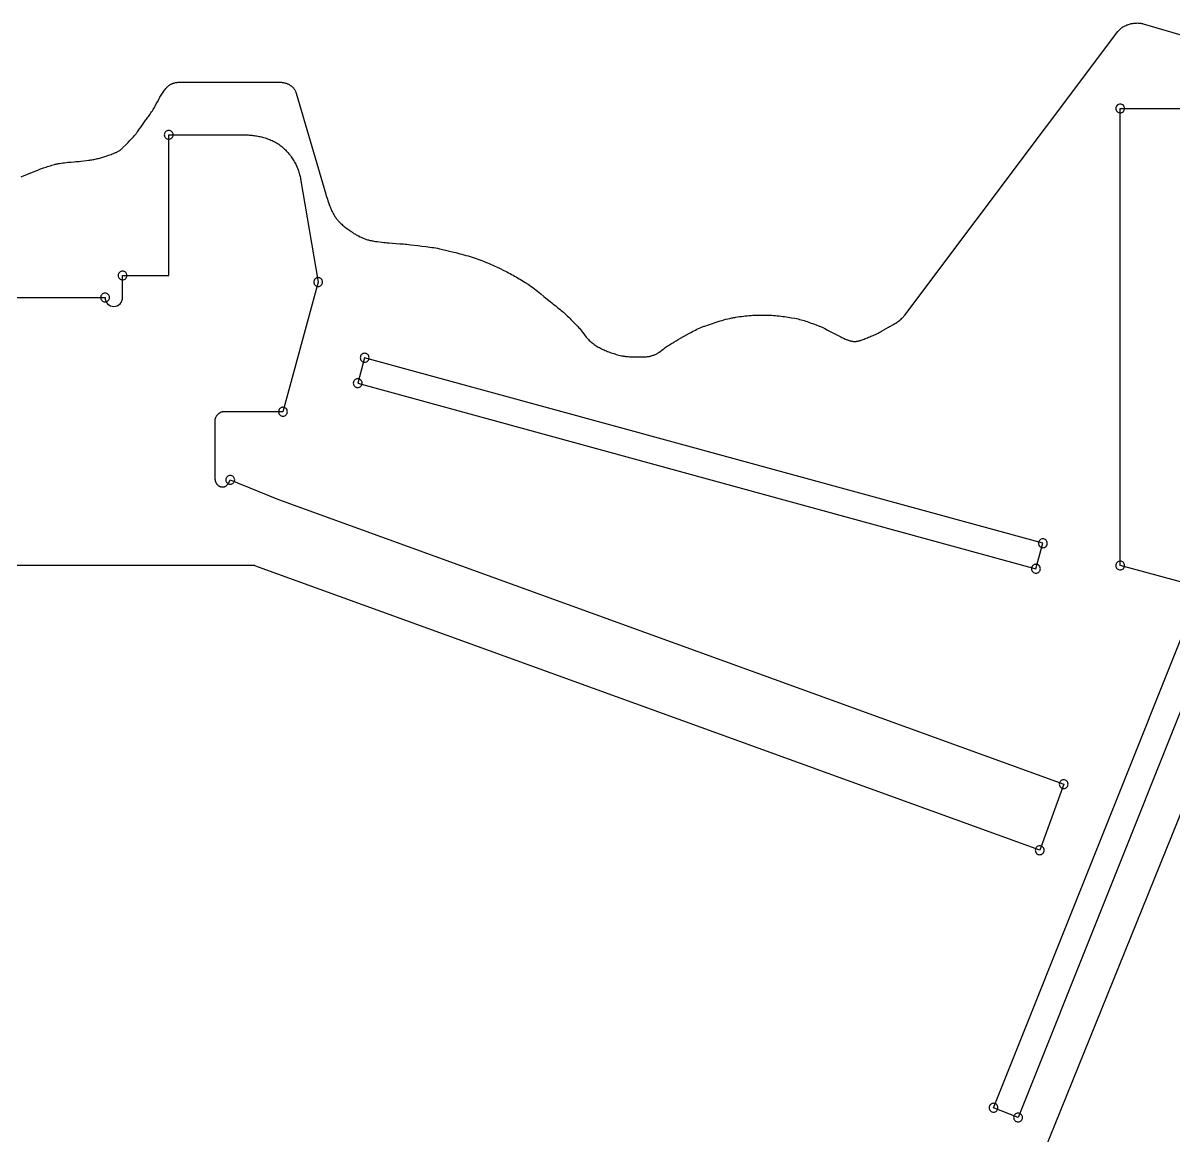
# Model space of a CAD drawing. Extents: x 0 to 152, y -19 to 71.
# Drawn here: x 31.92 to 64.63, y 2.09 to 33.74 of the extents above; entities that cross this region are included whole.
import ezdxf

# ---------------------------------------------------------------- set-up
doc = ezdxf.new("R2010")
doc.units = 0
doc.layers.get('0').update_dxf_attribs({"linetype": 'CONTINUOUS'})

msp = doc.modelspace()

# ---------------------------------------------------------------- linework, layer by layer
for points in [[(31.87, 29.369), (31.95, 29.403), (32.029, 29.436), (32.188, 29.5), (32.264, 29.531), (32.342, 29.561), (32.419, 29.591), (32.498, 29.619), (32.537, 29.633), (32.576, 29.646), (32.616, 29.659), (32.655, 29.672), (32.695, 29.684), (32.734, 29.696), (32.773, 29.708), (32.812, 29.719), (32.836, 29.725), (32.859, 29.731), (32.882, 29.736), (32.906, 29.741), (32.929, 29.746), (32.953, 29.75), (32.999, 29.758), (33.047, 29.764), (33.094, 29.77), (33.141, 29.775), (33.188, 29.78), (33.282, 29.788), (33.376, 29.795), (33.423, 29.799), (33.47, 29.803), (33.516, 29.807), (33.562, 29.812), (33.721, 29.831), (33.784, 29.839), (33.815, 29.844), (33.847, 29.848), (33.879, 29.854), (33.911, 29.859), (33.942, 29.865), (33.974, 29.871), (34.006, 29.878), (34.037, 29.885), (34.068, 29.892), (34.099, 29.9), (34.129, 29.909), (34.16, 29.918), (34.189, 29.927), (34.219, 29.938), (34.249, 29.948), (34.281, 29.959), (34.349, 29.981), (34.385, 29.993), (34.421, 30.005), (34.457, 30.018), (34.493, 30.032), (34.529, 30.047), (34.547, 30.055), (34.564, 30.063), (34.582, 30.071), (34.599, 30.08), (34.616, 30.089), (34.632, 30.099), (34.648, 30.108), (34.664, 30.118), (34.68, 30.129), (34.695, 30.14), (34.709, 30.151), (34.724, 30.163), (34.737, 30.175), (34.75, 30.188), (34.853, 30.291), (34.905, 30.344), (34.956, 30.398), (34.982, 30.425), (35.008, 30.453), (35.033, 30.481), (35.059, 30.509), (35.083, 30.537), (35.108, 30.566), (35.132, 30.595), (35.156, 30.625), (35.176, 30.651), (35.196, 30.677), (35.216, 30.704), (35.235, 30.732), (35.274, 30.788), (35.312, 30.844), (35.351, 30.901), (35.39, 30.957), (35.409, 30.984), (35.429, 31.011), (35.449, 31.037), (35.469, 31.062), (35.492, 31.092), (35.514, 31.122), (35.536, 31.153), (35.557, 31.184), (35.577, 31.215), (35.597, 31.247), (35.616, 31.279), (35.635, 31.311), (35.654, 31.343), (35.672, 31.376), (35.707, 31.44), (35.742, 31.505), (35.777, 31.568), (35.794, 31.599), (35.811, 31.63), (35.829, 31.66), (35.846, 31.69), (35.864, 31.719), (35.883, 31.748), (35.901, 31.775), (35.92, 31.802), (35.94, 31.829), (35.959, 31.854), (35.98, 31.878), (36.001, 31.902), (36.012, 31.913), (36.023, 31.924), (36.034, 31.935), (36.046, 31.945), (36.057, 31.955), (36.069, 31.965), (36.081, 31.974), (36.093, 31.984), (36.105, 31.992), (36.118, 32), (36.132, 32.007), (36.146, 32.014), (36.16, 32.02), (36.175, 32.026), (36.19, 32.031), (36.206, 32.036), (36.221, 32.04), (36.238, 32.044), (36.254, 32.047), (36.271, 32.05), (36.288, 32.052), (36.306, 32.055), (36.323, 32.057), (36.341, 32.058), (36.377, 32.061), (36.413, 32.062), (36.449, 32.063), (36.486, 32.063), (36.557, 32.063), (36.625, 32.062), (39.188, 32.062), (39.204, 32.062), (39.221, 32.062), (39.238, 32.06), (39.255, 32.059), (39.273, 32.056), (39.291, 32.054), (39.31, 32.051), (39.328, 32.047), (39.346, 32.043), (39.364, 32.038), (39.382, 32.033), (39.4, 32.027), (39.418, 32.021), (39.435, 32.015), (39.452, 32.008), (39.468, 32), (39.488, 31.989), (39.508, 31.978), (39.526, 31.966), (39.544, 31.953), (39.561, 31.939), (39.578, 31.925), (39.593, 31.91), (39.607, 31.895), (39.621, 31.878), (39.633, 31.862), (39.645, 31.844), (39.656, 31.826), (39.665, 31.808), (39.674, 31.789), (39.681, 31.77), (39.688, 31.75), (40.531, 28.875), (40.545, 28.828), (40.56, 28.78), (40.575, 28.732), (40.59, 28.683), (40.607, 28.634), (40.624, 28.585), (40.643, 28.536), (40.652, 28.511), (40.662, 28.487), (40.673, 28.463), (40.683, 28.439), (40.694, 28.415), (40.705, 28.391), (40.717, 28.367), (40.729, 28.344), (40.742, 28.321), (40.755, 28.298), (40.768, 28.275), (40.782, 28.253), (40.796, 28.231), (40.811, 28.209), (40.826, 28.187), (40.842, 28.166), (40.858, 28.145), (40.875, 28.125), (40.895, 28.102), (40.916, 28.08), (40.938, 28.058), (40.96, 28.037), (40.983, 28.017), (41.006, 27.997), (41.029, 27.977), (41.053, 27.958), (41.078, 27.939), (41.102, 27.921), (41.151, 27.884), (41.201, 27.848), (41.25, 27.812), (41.269, 27.799), (41.289, 27.785), (41.31, 27.772), (41.331, 27.759), (41.352, 27.746), (41.374, 27.734), (41.396, 27.722), (41.418, 27.71), (41.463, 27.687), (41.508, 27.665), (41.551, 27.644), (41.594, 27.625), (41.618, 27.614), (41.643, 27.605), (41.667, 27.595), (41.692, 27.587), (41.717, 27.579), (41.743, 27.572), (41.768, 27.565), (41.794, 27.559), (41.819, 27.553), (41.845, 27.548), (41.871, 27.543), (41.896, 27.538), (41.948, 27.53), (41.999, 27.524), (42.126, 27.508), (42.177, 27.502), (42.227, 27.496), (42.278, 27.492), (42.328, 27.487), (42.429, 27.48), (42.531, 27.473), (42.632, 27.466), (42.683, 27.463), (42.734, 27.459), (42.784, 27.454), (42.835, 27.449), (42.886, 27.444), (42.938, 27.438), (43.042, 27.424), (43.151, 27.412), (43.263, 27.399), (43.375, 27.385), (43.432, 27.378), (43.488, 27.371), (43.544, 27.362), (43.599, 27.354), (43.654, 27.345), (43.708, 27.335), (43.761, 27.324), (43.812, 27.312), (43.932, 27.285), (44.05, 27.256), (44.167, 27.227), (44.226, 27.213), (44.284, 27.197), (44.342, 27.182), (44.4, 27.166), (44.459, 27.15), (44.517, 27.134), (44.575, 27.117), (44.633, 27.099), (44.692, 27.081), (44.75, 27.062), (44.804, 27.045), (44.857, 27.026), (44.911, 27.007), (44.964, 26.986), (45.018, 26.965), (45.071, 26.944), (45.125, 26.922), (45.178, 26.899), (45.231, 26.876), (45.283, 26.852), (45.336, 26.828), (45.388, 26.804), (45.491, 26.756), (45.592, 26.707), (45.637, 26.685), (45.681, 26.662), (45.726, 26.64), (45.77, 26.616), (45.814, 26.593), (45.857, 26.568), (45.901, 26.544), (45.944, 26.519), (45.987, 26.494), (46.03, 26.469), (46.072, 26.444), (46.114, 26.418), (46.156, 26.392), (46.198, 26.366), (46.281, 26.312), (46.326, 26.282), (46.372, 26.251), (46.417, 26.218), (46.463, 26.184), (46.509, 26.149), (46.554, 26.114), (46.6, 26.077), (46.645, 26.04), (46.735, 25.966), (46.825, 25.892), (46.913, 25.82), (46.957, 25.784), (47, 25.75), (47.069, 25.696), (47.134, 25.644), (47.198, 25.592), (47.229, 25.566), (47.259, 25.54), (47.289, 25.514), (47.32, 25.488), (47.35, 25.461), (47.38, 25.433), (47.409, 25.404), (47.439, 25.375), (47.47, 25.344), (47.5, 25.312), (47.544, 25.267), (47.588, 25.222), (47.633, 25.176), (47.677, 25.13), (47.699, 25.107), (47.721, 25.083), (47.742, 25.06), (47.764, 25.036), (47.784, 25.012), (47.805, 24.987), (47.825, 24.962), (47.844, 24.938), (47.938, 24.812), (47.947, 24.8), (47.957, 24.787), (47.968, 24.775), (47.979, 24.762), (47.99, 24.75), (48.001, 24.738), (48.025, 24.714), (48.05, 24.691), (48.076, 24.668), (48.103, 24.646), (48.13, 24.624), (48.159, 24.603), (48.188, 24.583), (48.218, 24.564), (48.249, 24.545), (48.28, 24.526), (48.311, 24.509), (48.343, 24.492), (48.376, 24.475), (48.409, 24.459), (48.443, 24.444), (48.477, 24.429), (48.511, 24.415), (48.545, 24.401), (48.579, 24.388), (48.614, 24.375), (48.649, 24.363), (48.684, 24.351), (48.719, 24.34), (48.755, 24.33), (48.791, 24.319), (48.827, 24.309), (48.864, 24.3), (48.9, 24.29), (48.938, 24.281), (48.959, 24.276), (48.979, 24.272), (48.999, 24.269), (49.019, 24.265), (49.038, 24.263), (49.057, 24.261), (49.094, 24.257), (49.131, 24.255), (49.169, 24.253), (49.25, 24.25), (49.354, 24.246), (49.405, 24.244), (49.456, 24.244), (49.507, 24.244), (49.532, 24.244), (49.557, 24.245), (49.581, 24.246), (49.606, 24.248), (49.63, 24.249), (49.654, 24.252), (49.678, 24.255), (49.702, 24.258), (49.725, 24.262), (49.748, 24.266), (49.771, 24.271), (49.793, 24.277), (49.816, 24.283), (49.837, 24.291), (49.859, 24.298), (49.88, 24.307), (49.901, 24.316), (49.922, 24.326), (49.942, 24.337), (49.962, 24.349), (49.981, 24.361), (50, 24.375), (50.125, 24.469), (50.154, 24.49), (50.183, 24.511), (50.213, 24.532), (50.243, 24.552), (50.273, 24.572), (50.304, 24.592), (50.334, 24.612), (50.365, 24.631), (50.397, 24.65), (50.428, 24.669), (50.492, 24.706), (50.556, 24.742), (50.621, 24.778), (50.705, 24.824), (50.789, 24.872), (50.873, 24.919), (50.915, 24.942), (50.958, 24.965), (51, 24.988), (51.043, 25.01), (51.087, 25.031), (51.131, 25.052), (51.175, 25.072), (51.22, 25.091), (51.243, 25.1), (51.266, 25.108), (51.289, 25.117), (51.312, 25.125), (51.419, 25.161), (51.526, 25.198), (51.58, 25.216), (51.634, 25.234), (51.689, 25.252), (51.744, 25.269), (51.799, 25.285), (51.854, 25.301), (51.909, 25.316), (51.965, 25.33), (52.02, 25.343), (52.076, 25.355), (52.104, 25.36), (52.132, 25.366), (52.16, 25.37), (52.188, 25.375), (52.243, 25.383), (52.297, 25.391), (52.352, 25.398), (52.407, 25.405), (52.461, 25.411), (52.516, 25.416), (52.57, 25.421), (52.625, 25.425), (52.679, 25.429), (52.733, 25.432), (52.788, 25.434), (52.843, 25.436), (52.897, 25.437), (52.952, 25.438), (53.007, 25.438), (53.062, 25.438), (53.112, 25.436), (53.163, 25.434), (53.213, 25.431), (53.265, 25.428), (53.317, 25.423), (53.368, 25.418), (53.421, 25.413), (53.473, 25.407), (53.525, 25.4), (53.576, 25.393), (53.628, 25.385), (53.678, 25.378), (53.729, 25.369), (53.778, 25.361), (53.875, 25.344), (53.919, 25.335), (53.963, 25.325), (54.007, 25.314), (54.051, 25.303), (54.095, 25.29), (54.138, 25.277), (54.182, 25.263), (54.225, 25.249), (54.268, 25.234), (54.311, 25.219), (54.397, 25.188), (54.48, 25.156), (54.562, 25.125), (54.583, 25.117), (54.604, 25.108), (54.624, 25.099), (54.644, 25.09), (54.683, 25.071), (54.721, 25.051), (54.797, 25.009), (54.836, 24.989), (54.875, 24.969), (55.062, 24.875), (55.119, 24.846), (55.178, 24.815), (55.209, 24.8), (55.24, 24.784), (55.271, 24.769), (55.302, 24.755), (55.334, 24.742), (55.366, 24.729), (55.382, 24.723), (55.399, 24.718), (55.415, 24.713), (55.431, 24.708), (55.448, 24.704), (55.464, 24.7), (55.48, 24.697), (55.497, 24.694), (55.513, 24.691), (55.53, 24.689), (55.546, 24.688), (55.562, 24.688), (55.579, 24.687), (55.596, 24.688), (55.612, 24.689), (55.628, 24.69), (55.644, 24.692), (55.66, 24.695), (55.676, 24.698), (55.692, 24.701), (55.707, 24.705), (55.723, 24.709), (55.738, 24.713), (55.753, 24.718), (55.784, 24.728), (55.814, 24.74), (55.845, 24.752), (55.875, 24.765), (55.937, 24.792), (55.969, 24.805), (56.001, 24.819), (56.033, 24.832), (56.066, 24.845), (56.1, 24.858), (56.134, 24.872), (56.168, 24.888), (56.202, 24.904), (56.236, 24.921), (56.269, 24.939), (56.303, 24.957), (56.336, 24.975), (56.402, 25.013), (56.467, 25.052), (56.531, 25.089), (56.562, 25.107), (56.594, 25.125), (56.653, 25.159), (56.683, 25.176), (56.711, 25.193), (56.739, 25.21), (56.767, 25.228), (56.794, 25.246), (56.82, 25.265), (56.845, 25.284), (56.87, 25.304), (56.894, 25.324), (56.917, 25.345), (56.928, 25.356), (56.939, 25.367), (56.95, 25.378), (56.96, 25.39), (56.971, 25.401), (56.981, 25.413), (56.99, 25.425), (57, 25.438), (63.062, 33.5), (63.077, 33.518), (63.093, 33.536), (63.109, 33.553), (63.127, 33.57), (63.145, 33.585), (63.164, 33.601), (63.184, 33.615), (63.204, 33.629), (63.226, 33.641), (63.247, 33.654), (63.27, 33.665), (63.293, 33.676), (63.316, 33.686), (63.34, 33.695), (63.364, 33.703), (63.388, 33.711), (63.413, 33.718), (63.438, 33.724), (63.463, 33.729), (63.488, 33.733), (63.513, 33.737), (63.538, 33.74), (63.564, 33.741), (63.589, 33.742), (63.614, 33.743), (63.639, 33.742), (63.663, 33.74), (63.688, 33.738), (63.712, 33.734), (63.735, 33.73), (63.758, 33.725), (63.781, 33.719), (69, 32.188)], [(68.062, 19.219), (60.438, 0.375)]]:
    msp.add_lwpolyline(points)
for points in [[(63.125, 31.438, 0.414214), (62.999, 31.312, 0.414214), (63.125, 31.187, 0.414214), (63.251, 31.312, 0.414214)], [(36.062, 30.688, 0.414214), (35.937, 30.562, 0.414214), (36.062, 30.437, 0.414214), (36.188, 30.562, 0.414214)], [(34.75, 26.688, 0.414214), (34.624, 26.562, 0.414214), (34.75, 26.437, 0.414214), (34.875, 26.562, 0.414214)], [(40.312, 26.5, 0.414214), (40.187, 26.375, 0.414214), (40.312, 26.249, 0.414214), (40.438, 26.375, 0.414214)], [(34.25, 26.061, 0.414214), (34.125, 25.936, 0.414214), (34.25, 25.81, 0.414214), (34.376, 25.936, 0.414214)], [(41.635, 24.349, 0.414214), (41.51, 24.223, 0.414214), (41.635, 24.098, 0.414214), (41.761, 24.223, 0.414214)], [(41.438, 23.625, 0.414214), (41.312, 23.5, 0.414214), (41.438, 23.374, 0.414214), (41.563, 23.5, 0.414214)], [(39.312, 22.813, 0.414214), (39.187, 22.687, 0.414214), (39.312, 22.562, 0.414214), (39.438, 22.687, 0.414214)], [(37.812, 20.875, 0.414214), (37.687, 20.75, 0.414214), (37.812, 20.624, 0.414214), (37.938, 20.75, 0.414214)], [(60.927, 19.071, 0.414214), (60.801, 18.946, 0.414214), (60.927, 18.82, 0.414214), (61.052, 18.946, 0.414214)], [(60.729, 18.348, 0.414214), (60.603, 18.223, 0.414214), (60.729, 18.097, 0.414214), (60.854, 18.223, 0.414214)], [(63.125, 18.438, 0.414214), (62.999, 18.312, 0.414214), (63.125, 18.187, 0.414214), (63.251, 18.312, 0.414214)], [(61.517, 12.219, 0.414214), (61.392, 12.094, 0.414214), (61.517, 11.968, 0.414214), (61.642, 12.094, 0.414214)], [(60.836, 10.339, 0.414214), (60.71, 10.214, 0.414214), (60.836, 10.088, 0.414214), (60.961, 10.214, 0.414214)], [(59.523, 3.019, 0.414214), (59.398, 2.893, 0.414214), (59.523, 2.768, 0.414214), (59.648, 2.893, 0.414214)], [(60.219, 2.74, 0.414214), (60.094, 2.615, 0.414214), (60.219, 2.489, 0.414214), (60.345, 2.615, 0.414214)]]:
    msp.add_lwpolyline(points, format="xyb", close=True)
for points in [[(65.438, 17.688), (63.125, 18.312), (63.125, 31.312), (67.562, 31.312), (67.667, 31.04), (67.667, 31.04), (68.367, 31.308), (69.796, 27.572), (69.095, 27.304), (69.095, 27.304), (69.188, 27.062), (69.176, 27.035), (69.176, 27.035), (69.871, 26.757), (60.219, 2.615), (59.523, 2.893), (65.438, 17.687)], [(60.729, 18.223), (60.927, 18.946), (41.635, 24.223), (41.438, 23.5)]]:
    msp.add_lwpolyline(points, close=True)
msp.add_lwpolyline([(31.562, 25.937), (34.25, 25.937), (34.25, 25.934, 0.414214), (34.5, 25.684, 0.414214), (34.75, 25.934), (34.75, 25.937), (34.75, 26.562), (36.062, 26.562), (36.062, 30.562), (38.187, 30.562), (38.22, 30.562), (38.253, 30.561), (38.287, 30.56), (38.32, 30.559), (38.354, 30.556), (38.388, 30.554), (38.423, 30.551), (38.457, 30.547), (38.491, 30.542), (38.526, 30.537), (38.561, 30.532), (38.595, 30.526), (38.63, 30.519), (38.664, 30.512), (38.699, 30.504), (38.733, 30.495), (38.768, 30.485), (38.802, 30.475), (38.836, 30.464), (38.87, 30.453), (38.903, 30.44), (38.936, 30.427), (38.969, 30.413), (39.002, 30.398), (39.035, 30.383), (39.067, 30.367), (39.098, 30.349), (39.13, 30.331), (39.16, 30.312), (39.191, 30.292), (39.221, 30.272), (39.25, 30.25), (39.277, 30.228), (39.305, 30.205), (39.331, 30.182), (39.357, 30.158), (39.382, 30.133), (39.407, 30.107), (39.432, 30.081), (39.455, 30.054), (39.478, 30.026), (39.501, 29.998), (39.523, 29.97), (39.544, 29.94), (39.564, 29.911), (39.584, 29.881), (39.603, 29.85), (39.622, 29.82), (39.639, 29.789), (39.656, 29.757), (39.673, 29.726), (39.688, 29.694), (39.703, 29.662), (39.717, 29.63), (39.73, 29.598), (39.743, 29.566), (39.754, 29.534), (39.765, 29.502), (39.775, 29.47), (39.784, 29.438), (39.793, 29.406), (39.8, 29.375), (39.807, 29.343), (39.812, 29.312), (40.312, 26.375), (39.312, 22.687), (37.625, 22.687), (37.614, 22.687), (37.603, 22.686), (37.592, 22.684), (37.58, 22.681), (37.569, 22.678), (37.558, 22.674), (37.547, 22.67), (37.536, 22.665), (37.525, 22.659), (37.515, 22.653), (37.504, 22.646), (37.494, 22.639), (37.484, 22.632), (37.474, 22.624), (37.465, 22.615), (37.456, 22.606), (37.447, 22.597), (37.439, 22.588), (37.431, 22.578), (37.423, 22.568), (37.416, 22.558), (37.409, 22.547), (37.403, 22.537), (37.397, 22.526), (37.392, 22.515), (37.388, 22.504), (37.384, 22.493), (37.381, 22.482), (37.378, 22.471), (37.376, 22.46), (37.375, 22.448), (37.375, 22.437), (37.375, 20.812), (37.376, 20.797), (37.377, 20.784), (37.377, 20.771), (37.379, 20.759), (37.381, 20.747), (37.383, 20.735), (37.386, 20.723), (37.389, 20.711), (37.393, 20.7), (37.397, 20.689), (37.402, 20.678), (37.407, 20.667), (37.413, 20.657), (37.419, 20.647), (37.425, 20.638), (37.432, 20.629), (37.439, 20.62), (37.447, 20.612), (37.455, 20.604), (37.463, 20.597), (37.471, 20.59), (37.48, 20.583), (37.489, 20.577), (37.498, 20.572), (37.508, 20.567), (37.517, 20.562), (37.527, 20.558), (37.538, 20.555), (37.548, 20.552), (37.559, 20.55), (37.569, 20.548), (37.58, 20.547), (37.591, 20.547), (37.605, 20.548), (37.619, 20.549), (37.633, 20.552), (37.646, 20.555), (37.659, 20.56), (37.672, 20.565), (37.684, 20.571), (37.696, 20.578), (37.707, 20.586), (37.718, 20.595), (37.728, 20.604), (37.738, 20.614), (37.748, 20.625), (37.756, 20.637), (37.764, 20.649), (37.772, 20.661), (37.812, 20.75), (39.187, 20.187), (39.189, 20.187), (61.517, 12.094), (60.835, 10.214), (38.507, 18.307), (38.509, 18.312), (31.562, 18.312)], format="xyb")

doc.saveas('drawing.dxf')
